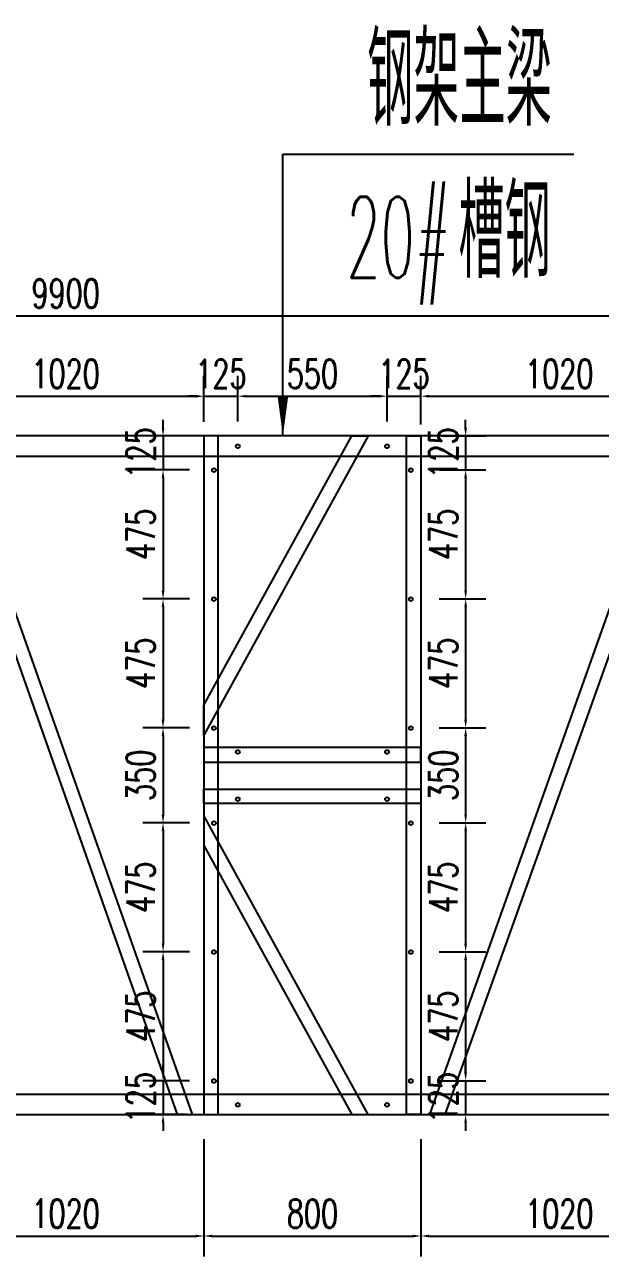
# Model space of a CAD drawing. Header units: millimetres. Extents: x -1443632 to -1307761, y 1430256 to 1527696.
# Drawn here: x -1379316 to -1377193, y 1470637 to 1475175 of the extents above; entities that cross this region are included whole.
import ezdxf

# ---------------------------------------------------------------- set-up
doc = ezdxf.new("R2010")
doc.units = ezdxf.units.MM
doc.header["$LTSCALE"] = 10
doc.layers.get('0').update_dxf_attribs({"linetype": 'CONTINUOUS'})
doc.layers.get('DEFPOINTS').update_dxf_attribs({"linetype": 'CONTINUOUS'})
for name, color, linetype in [('PUB_TEXT', 7, 'CONTINUOUS'), ('W-PLASTIC_RAILINGS塑木栏杆', 6, 'CONTINUOUS'), ('W-STEEL_FRAME钢架', 3, 'CONTINUOUS')]:
    doc.layers.add(name, color=color, linetype=linetype)
doc.styles.add('_TCH_DIM', font='SIMPLEX.shx', dxfattribs={"width": 0.7, "bigfont": 'GBCBIG.shx'})
doc.styles.add('STANDARD_T3', font='simplex.shx', dxfattribs={"width": 0.7, "bigfont": 'gbcbig.shx'})
doc.dimstyles.new('W&&30', dxfattribs={"dimtxt": 105, "dimasz": 30, "dimexe": 75, "dimexo": 90, "dimgap": 30, "dimtad": 1, "dimdec": 0, "dimzin": 0, "dimdsep": 46, "dimtxsty": 'STANDARD_T3', "dimcen": 0.09, "dimclrd": 1, "dimclre": 1, "dimclrt": 7, "dimazin": 2, "dimtfac": 1, "dimtdec": 0, "dimtix": 1, "dimtmove": 2, "dimatfit": 3, "dimfxl": 0, "dimtolj": 1, "dimtzin": 0, "dimarcsym": 0})

# ---------------------------------------------------------------- blocks, each defined once
blk = doc.blocks.new('*D108')
at = {"layer": 'DEFPOINTS', "color": 0, "transparency": 16777216}
for p in [(-1378628.3, 1473659.4), (-1378805.6, 1473534.4), (-1378617.8, 1473534.4)]:
    blk.add_point(p, dxfattribs=at)
at = {"layer": 'W-PLASTIC_RAILINGS塑木栏杆', "color": 1, "lineweight": -2, "transparency": 16777216}
for p, q in [((-1378805.6, 1473689.4), (-1378805.6, 1473719.4)), ((-1378718.3, 1473659.4), (-1378880.6, 1473659.4)), ((-1378805.6, 1473659.4), (-1378805.6, 1473534.4)), ((-1378707.8, 1473534.4), (-1378880.6, 1473534.4)), ((-1378805.6, 1473504.4), (-1378805.6, 1473474.4))]:
    blk.add_line(p, q, dxfattribs=at)
at = {"layer": 'W-PLASTIC_RAILINGS塑木栏杆', "color": 1, "transparency": 16777216}
for points in [[(-1378810.6, 1473689.4), (-1378800.6, 1473689.4), (-1378805.6, 1473659.4)], [(-1378810.6, 1473504.4), (-1378800.6, 1473504.4), (-1378805.6, 1473534.4)]]:
    blk.add_solid(points, dxfattribs=at)
at = {"layer": 'W-PLASTIC_RAILINGS塑木栏杆', "color": 7, "transparency": 16777216, "insert": (-1378888.1, 1473596.9), "char_height": 105, "attachment_point": 5, "rotation": 90, "style": 'STANDARD_T3'}
blk.add_mtext('\\A1;125', dxfattribs=at)
blk = doc.blocks.new('*D109')
at = {"layer": 'DEFPOINTS', "color": 0, "transparency": 16777216}
for p in [(-1378617.8, 1473534.4), (-1378805.6, 1473059.4), (-1378617.8, 1473059.4)]:
    blk.add_point(p, dxfattribs=at)
at = {"layer": 'W-PLASTIC_RAILINGS塑木栏杆', "color": 1, "lineweight": -2, "transparency": 16777216}
for p, q in [((-1378707.8, 1473534.4), (-1378880.6, 1473534.4)), ((-1378805.6, 1473504.4), (-1378805.6, 1473089.4)), ((-1378707.8, 1473059.4), (-1378880.6, 1473059.4))]:
    blk.add_line(p, q, dxfattribs=at)
at = {"layer": 'W-PLASTIC_RAILINGS塑木栏杆', "color": 1, "transparency": 16777216}
for points in [[(-1378810.6, 1473504.4), (-1378800.6, 1473504.4), (-1378805.6, 1473534.4)], [(-1378810.6, 1473089.4), (-1378800.6, 1473089.4), (-1378805.6, 1473059.4)]]:
    blk.add_solid(points, dxfattribs=at)
at = {"layer": 'W-PLASTIC_RAILINGS塑木栏杆', "color": 7, "transparency": 16777216, "insert": (-1378888.1, 1473296.9), "char_height": 105, "attachment_point": 5, "rotation": 90, "style": 'STANDARD_T3'}
blk.add_mtext('\\A1;475', dxfattribs=at)
blk = doc.blocks.new('*D110')
at = {"layer": 'DEFPOINTS', "color": 0, "transparency": 16777216}
for p in [(-1378617.8, 1473059.4), (-1378805.6, 1472584.4), (-1378617.8, 1472584.4)]:
    blk.add_point(p, dxfattribs=at)
at = {"layer": 'W-PLASTIC_RAILINGS塑木栏杆', "color": 1, "lineweight": -2, "transparency": 16777216}
for p, q in [((-1378707.8, 1473059.4), (-1378880.6, 1473059.4)), ((-1378805.6, 1473029.4), (-1378805.6, 1472614.4)), ((-1378707.8, 1472584.4), (-1378880.6, 1472584.4))]:
    blk.add_line(p, q, dxfattribs=at)
at = {"layer": 'W-PLASTIC_RAILINGS塑木栏杆', "color": 1, "transparency": 16777216}
for points in [[(-1378810.6, 1473029.4), (-1378800.6, 1473029.4), (-1378805.6, 1473059.4)], [(-1378810.6, 1472614.4), (-1378800.6, 1472614.4), (-1378805.6, 1472584.4)]]:
    blk.add_solid(points, dxfattribs=at)
at = {"layer": 'W-PLASTIC_RAILINGS塑木栏杆', "color": 7, "transparency": 16777216, "insert": (-1378888.1, 1472821.9), "char_height": 105, "attachment_point": 5, "rotation": 90, "style": 'STANDARD_T3'}
blk.add_mtext('\\A1;475', dxfattribs=at)
blk = doc.blocks.new('*D111')
at = {"layer": 'DEFPOINTS', "color": 0, "transparency": 16777216}
for p in [(-1378617.8, 1472584.4), (-1378805.6, 1472234.4), (-1378617.8, 1472234.4)]:
    blk.add_point(p, dxfattribs=at)
at = {"layer": 'W-PLASTIC_RAILINGS塑木栏杆', "color": 1, "lineweight": -2, "transparency": 16777216}
for p, q in [((-1378707.8, 1472584.4), (-1378880.6, 1472584.4)), ((-1378805.6, 1472554.4), (-1378805.6, 1472264.4)), ((-1378707.8, 1472234.4), (-1378880.6, 1472234.4))]:
    blk.add_line(p, q, dxfattribs=at)
at = {"layer": 'W-PLASTIC_RAILINGS塑木栏杆', "color": 1, "transparency": 16777216}
for points in [[(-1378810.6, 1472554.4), (-1378800.6, 1472554.4), (-1378805.6, 1472584.4)], [(-1378810.6, 1472264.4), (-1378800.6, 1472264.4), (-1378805.6, 1472234.4)]]:
    blk.add_solid(points, dxfattribs=at)
at = {"layer": 'W-PLASTIC_RAILINGS塑木栏杆', "color": 7, "transparency": 16777216, "insert": (-1378888.1, 1472409.4), "char_height": 105, "attachment_point": 5, "rotation": 90, "style": 'STANDARD_T3'}
blk.add_mtext('\\A1;350', dxfattribs=at)
blk = doc.blocks.new('*D112')
at = {"layer": 'DEFPOINTS', "color": 0, "transparency": 16777216}
for p in [(-1378617.8, 1472234.4), (-1378805.6, 1471759.4), (-1378617.8, 1471759.4)]:
    blk.add_point(p, dxfattribs=at)
at = {"layer": 'W-PLASTIC_RAILINGS塑木栏杆', "color": 1, "lineweight": -2, "transparency": 16777216}
for p, q in [((-1378707.8, 1472234.4), (-1378880.6, 1472234.4)), ((-1378805.6, 1472204.4), (-1378805.6, 1471789.4)), ((-1378707.8, 1471759.4), (-1378880.6, 1471759.4))]:
    blk.add_line(p, q, dxfattribs=at)
at = {"layer": 'W-PLASTIC_RAILINGS塑木栏杆', "color": 1, "transparency": 16777216}
for points in [[(-1378810.6, 1472204.4), (-1378800.6, 1472204.4), (-1378805.6, 1472234.4)], [(-1378810.6, 1471789.4), (-1378800.6, 1471789.4), (-1378805.6, 1471759.4)]]:
    blk.add_solid(points, dxfattribs=at)
at = {"layer": 'W-PLASTIC_RAILINGS塑木栏杆', "color": 7, "transparency": 16777216, "insert": (-1378888.1, 1471996.9), "char_height": 105, "attachment_point": 5, "rotation": 90, "style": 'STANDARD_T3'}
blk.add_mtext('\\A1;475', dxfattribs=at)
blk = doc.blocks.new('*D113')
at = {"layer": 'DEFPOINTS', "color": 0, "transparency": 16777216}
for p in [(-1378617.8, 1471759.4), (-1378805.6, 1471284.4), (-1378617.8, 1471284.4)]:
    blk.add_point(p, dxfattribs=at)
at = {"layer": 'W-PLASTIC_RAILINGS塑木栏杆', "color": 1, "lineweight": -2, "transparency": 16777216}
for p, q in [((-1378707.8, 1471759.4), (-1378880.6, 1471759.4)), ((-1378805.6, 1471729.4), (-1378805.6, 1471314.4)), ((-1378707.8, 1471284.4), (-1378880.6, 1471284.4))]:
    blk.add_line(p, q, dxfattribs=at)
at = {"layer": 'W-PLASTIC_RAILINGS塑木栏杆', "color": 1, "transparency": 16777216}
for points in [[(-1378810.6, 1471729.4), (-1378800.6, 1471729.4), (-1378805.6, 1471759.4)], [(-1378810.6, 1471314.4), (-1378800.6, 1471314.4), (-1378805.6, 1471284.4)]]:
    blk.add_solid(points, dxfattribs=at)
at = {"layer": 'W-PLASTIC_RAILINGS塑木栏杆', "color": 7, "transparency": 16777216, "insert": (-1378888.1, 1471521.9), "char_height": 105, "attachment_point": 5, "rotation": 90, "style": 'STANDARD_T3'}
blk.add_mtext('\\A1;475', dxfattribs=at)
blk = doc.blocks.new('*D114')
at = {"layer": 'DEFPOINTS', "color": 0, "transparency": 16777216}
for p in [(-1378617.8, 1471284.4), (-1378805.6, 1471159.4), (-1378628.3, 1471159.4)]:
    blk.add_point(p, dxfattribs=at)
at = {"layer": 'W-PLASTIC_RAILINGS塑木栏杆', "color": 1, "lineweight": -2, "transparency": 16777216}
for p, q in [((-1378805.6, 1471314.4), (-1378805.6, 1471344.4)), ((-1378707.8, 1471284.4), (-1378880.6, 1471284.4)), ((-1378805.6, 1471284.4), (-1378805.6, 1471159.4)), ((-1378718.3, 1471159.4), (-1378880.6, 1471159.4)), ((-1378805.6, 1471129.4), (-1378805.6, 1471099.4))]:
    blk.add_line(p, q, dxfattribs=at)
at = {"layer": 'W-PLASTIC_RAILINGS塑木栏杆', "color": 1, "transparency": 16777216}
for points in [[(-1378810.6, 1471314.4), (-1378800.6, 1471314.4), (-1378805.6, 1471284.4)], [(-1378810.6, 1471129.4), (-1378800.6, 1471129.4), (-1378805.6, 1471159.4)]]:
    blk.add_solid(points, dxfattribs=at)
at = {"layer": 'W-PLASTIC_RAILINGS塑木栏杆', "color": 7, "transparency": 16777216, "insert": (-1378888.1, 1471221.9), "char_height": 105, "attachment_point": 5, "rotation": 90, "style": 'STANDARD_T3'}
blk.add_mtext('\\A1;125', dxfattribs=at)
blk = doc.blocks.new('*D129')
at = {"layer": 'DEFPOINTS', "color": 0, "transparency": 16777216}
for p in [(-1377867.3, 1473659.4), (-1377877.8, 1473534.4), (-1377690.1, 1473534.4)]:
    blk.add_point(p, dxfattribs=at)
at = {"layer": 'W-PLASTIC_RAILINGS塑木栏杆', "color": 1, "lineweight": -2, "transparency": 16777216}
for p, q in [((-1377690.1, 1473689.4), (-1377690.1, 1473719.4)), ((-1377777.3, 1473659.4), (-1377615.1, 1473659.4)), ((-1377690.1, 1473659.4), (-1377690.1, 1473534.4)), ((-1377787.8, 1473534.4), (-1377615.1, 1473534.4)), ((-1377690.1, 1473504.4), (-1377690.1, 1473474.4))]:
    blk.add_line(p, q, dxfattribs=at)
at = {"layer": 'W-PLASTIC_RAILINGS塑木栏杆', "color": 1, "transparency": 16777216}
for points in [[(-1377695.1, 1473689.4), (-1377685.1, 1473689.4), (-1377690.1, 1473659.4)], [(-1377695.1, 1473504.4), (-1377685.1, 1473504.4), (-1377690.1, 1473534.4)]]:
    blk.add_solid(points, dxfattribs=at)
at = {"layer": 'W-PLASTIC_RAILINGS塑木栏杆', "color": 7, "transparency": 16777216, "insert": (-1377772.6, 1473596.9), "char_height": 105, "attachment_point": 5, "rotation": 90, "style": 'STANDARD_T3'}
blk.add_mtext('\\A1;125', dxfattribs=at)
blk = doc.blocks.new('*D130')
at = {"layer": 'DEFPOINTS', "color": 0, "transparency": 16777216}
for p in [(-1377877.8, 1473534.4), (-1377877.8, 1473059.4), (-1377690.1, 1473059.4)]:
    blk.add_point(p, dxfattribs=at)
at = {"layer": 'W-PLASTIC_RAILINGS塑木栏杆', "color": 1, "lineweight": -2, "transparency": 16777216}
for p, q in [((-1377787.8, 1473534.4), (-1377615.1, 1473534.4)), ((-1377690.1, 1473504.4), (-1377690.1, 1473089.4)), ((-1377787.8, 1473059.4), (-1377615.1, 1473059.4))]:
    blk.add_line(p, q, dxfattribs=at)
at = {"layer": 'W-PLASTIC_RAILINGS塑木栏杆', "color": 1, "transparency": 16777216}
for points in [[(-1377695.1, 1473504.4), (-1377685.1, 1473504.4), (-1377690.1, 1473534.4)], [(-1377695.1, 1473089.4), (-1377685.1, 1473089.4), (-1377690.1, 1473059.4)]]:
    blk.add_solid(points, dxfattribs=at)
at = {"layer": 'W-PLASTIC_RAILINGS塑木栏杆', "color": 7, "transparency": 16777216, "insert": (-1377772.6, 1473296.9), "char_height": 105, "attachment_point": 5, "rotation": 90, "style": 'STANDARD_T3'}
blk.add_mtext('\\A1;475', dxfattribs=at)
blk = doc.blocks.new('*D131')
at = {"layer": 'DEFPOINTS', "color": 0, "transparency": 16777216}
for p in [(-1377877.8, 1473059.4), (-1377877.8, 1472584.4), (-1377690.1, 1472584.4)]:
    blk.add_point(p, dxfattribs=at)
at = {"layer": 'W-PLASTIC_RAILINGS塑木栏杆', "color": 1, "lineweight": -2, "transparency": 16777216}
for p, q in [((-1377787.8, 1473059.4), (-1377615.1, 1473059.4)), ((-1377690.1, 1473029.4), (-1377690.1, 1472614.4)), ((-1377787.8, 1472584.4), (-1377615.1, 1472584.4))]:
    blk.add_line(p, q, dxfattribs=at)
at = {"layer": 'W-PLASTIC_RAILINGS塑木栏杆', "color": 1, "transparency": 16777216}
for points in [[(-1377695.1, 1473029.4), (-1377685.1, 1473029.4), (-1377690.1, 1473059.4)], [(-1377695.1, 1472614.4), (-1377685.1, 1472614.4), (-1377690.1, 1472584.4)]]:
    blk.add_solid(points, dxfattribs=at)
at = {"layer": 'W-PLASTIC_RAILINGS塑木栏杆', "color": 7, "transparency": 16777216, "insert": (-1377772.6, 1472821.9), "char_height": 105, "attachment_point": 5, "rotation": 90, "style": 'STANDARD_T3'}
blk.add_mtext('\\A1;475', dxfattribs=at)
blk = doc.blocks.new('*D132')
at = {"layer": 'DEFPOINTS', "color": 0, "transparency": 16777216}
for p in [(-1377877.8, 1472584.4), (-1377877.8, 1472234.4), (-1377690.1, 1472234.4)]:
    blk.add_point(p, dxfattribs=at)
at = {"layer": 'W-PLASTIC_RAILINGS塑木栏杆', "color": 1, "lineweight": -2, "transparency": 16777216}
for p, q in [((-1377787.8, 1472584.4), (-1377615.1, 1472584.4)), ((-1377690.1, 1472554.4), (-1377690.1, 1472264.4)), ((-1377787.8, 1472234.4), (-1377615.1, 1472234.4))]:
    blk.add_line(p, q, dxfattribs=at)
at = {"layer": 'W-PLASTIC_RAILINGS塑木栏杆', "color": 1, "transparency": 16777216}
for points in [[(-1377695.1, 1472554.4), (-1377685.1, 1472554.4), (-1377690.1, 1472584.4)], [(-1377695.1, 1472264.4), (-1377685.1, 1472264.4), (-1377690.1, 1472234.4)]]:
    blk.add_solid(points, dxfattribs=at)
at = {"layer": 'W-PLASTIC_RAILINGS塑木栏杆', "color": 7, "transparency": 16777216, "insert": (-1377772.6, 1472409.4), "char_height": 105, "attachment_point": 5, "rotation": 90, "style": 'STANDARD_T3'}
blk.add_mtext('\\A1;350', dxfattribs=at)
blk = doc.blocks.new('*D133')
at = {"layer": 'DEFPOINTS', "color": 0, "transparency": 16777216}
for p in [(-1377877.8, 1472234.4), (-1377877.8, 1471759.4), (-1377690.1, 1471759.4)]:
    blk.add_point(p, dxfattribs=at)
at = {"layer": 'W-PLASTIC_RAILINGS塑木栏杆', "color": 1, "lineweight": -2, "transparency": 16777216}
for p, q in [((-1377787.8, 1472234.4), (-1377615.1, 1472234.4)), ((-1377690.1, 1472204.4), (-1377690.1, 1471789.4)), ((-1377787.8, 1471759.4), (-1377615.1, 1471759.4))]:
    blk.add_line(p, q, dxfattribs=at)
at = {"layer": 'W-PLASTIC_RAILINGS塑木栏杆', "color": 1, "transparency": 16777216}
for points in [[(-1377695.1, 1472204.4), (-1377685.1, 1472204.4), (-1377690.1, 1472234.4)], [(-1377695.1, 1471789.4), (-1377685.1, 1471789.4), (-1377690.1, 1471759.4)]]:
    blk.add_solid(points, dxfattribs=at)
at = {"layer": 'W-PLASTIC_RAILINGS塑木栏杆', "color": 7, "transparency": 16777216, "insert": (-1377772.6, 1471996.9), "char_height": 105, "attachment_point": 5, "rotation": 90, "style": 'STANDARD_T3'}
blk.add_mtext('\\A1;475', dxfattribs=at)
blk = doc.blocks.new('*D134')
at = {"layer": 'DEFPOINTS', "color": 0, "transparency": 16777216}
for p in [(-1377877.8, 1471759.4), (-1377877.8, 1471284.4), (-1377690.1, 1471284.4)]:
    blk.add_point(p, dxfattribs=at)
at = {"layer": 'W-PLASTIC_RAILINGS塑木栏杆', "color": 1, "lineweight": -2, "transparency": 16777216}
for p, q in [((-1377787.8, 1471759.4), (-1377615.1, 1471759.4)), ((-1377690.1, 1471729.4), (-1377690.1, 1471314.4)), ((-1377787.8, 1471284.4), (-1377615.1, 1471284.4))]:
    blk.add_line(p, q, dxfattribs=at)
at = {"layer": 'W-PLASTIC_RAILINGS塑木栏杆', "color": 1, "transparency": 16777216}
for points in [[(-1377695.1, 1471729.4), (-1377685.1, 1471729.4), (-1377690.1, 1471759.4)], [(-1377695.1, 1471314.4), (-1377685.1, 1471314.4), (-1377690.1, 1471284.4)]]:
    blk.add_solid(points, dxfattribs=at)
at = {"layer": 'W-PLASTIC_RAILINGS塑木栏杆', "color": 7, "transparency": 16777216, "insert": (-1377772.6, 1471521.9), "char_height": 105, "attachment_point": 5, "rotation": 90, "style": 'STANDARD_T3'}
blk.add_mtext('\\A1;475', dxfattribs=at)
blk = doc.blocks.new('*D135')
at = {"layer": 'DEFPOINTS', "color": 0, "transparency": 16777216}
for p in [(-1377877.8, 1471284.4), (-1377867.3, 1471159.4), (-1377690.1, 1471159.4)]:
    blk.add_point(p, dxfattribs=at)
at = {"layer": 'W-PLASTIC_RAILINGS塑木栏杆', "color": 1, "lineweight": -2, "transparency": 16777216}
for p, q in [((-1377690.1, 1471314.4), (-1377690.1, 1471344.4)), ((-1377787.8, 1471284.4), (-1377615.1, 1471284.4)), ((-1377690.1, 1471284.4), (-1377690.1, 1471159.4)), ((-1377777.3, 1471159.4), (-1377615.1, 1471159.4)), ((-1377690.1, 1471129.4), (-1377690.1, 1471099.4))]:
    blk.add_line(p, q, dxfattribs=at)
at = {"layer": 'W-PLASTIC_RAILINGS塑木栏杆', "color": 1, "transparency": 16777216}
for points in [[(-1377695.1, 1471314.4), (-1377685.1, 1471314.4), (-1377690.1, 1471284.4)], [(-1377695.1, 1471129.4), (-1377685.1, 1471129.4), (-1377690.1, 1471159.4)]]:
    blk.add_solid(points, dxfattribs=at)
at = {"layer": 'W-PLASTIC_RAILINGS塑木栏杆', "color": 7, "transparency": 16777216, "insert": (-1377772.6, 1471221.9), "char_height": 105, "attachment_point": 5, "rotation": 90, "style": 'STANDARD_T3'}
blk.add_mtext('\\A1;125', dxfattribs=at)
blk = doc.blocks.new('*D230')
at = {"layer": 'DEFPOINTS', "color": 0, "transparency": 16777216}
for p in [(-1378654.8, 1473805.9), (-1379674.8, 1473609.9), (-1378654.8, 1473621.6)]:
    blk.add_point(p, dxfattribs=at)
at = {"layer": 'W-STEEL_FRAME钢架', "color": 1, "lineweight": -2, "transparency": 16777216}
for p, q in [((-1379674.8, 1473699.9), (-1379674.8, 1473880.9)), ((-1378654.8, 1473711.6), (-1378654.8, 1473880.9)), ((-1379644.8, 1473805.9), (-1378684.8, 1473805.9))]:
    blk.add_line(p, q, dxfattribs=at)
at = {"layer": 'W-STEEL_FRAME钢架', "color": 1, "transparency": 16777216}
for points in [[(-1379644.8, 1473810.9), (-1379644.8, 1473800.9), (-1379674.8, 1473805.9)], [(-1378684.8, 1473810.9), (-1378684.8, 1473800.9), (-1378654.8, 1473805.9)]]:
    blk.add_solid(points, dxfattribs=at)
at = {"layer": 'W-STEEL_FRAME钢架', "color": 7, "transparency": 16777216, "insert": (-1379164.8, 1473888.4), "char_height": 105, "attachment_point": 5, "style": 'STANDARD_T3'}
blk.add_mtext('\\A1;1020', dxfattribs=at)
blk = doc.blocks.new('*D231')
at = {"layer": 'DEFPOINTS', "color": 0, "transparency": 16777216}
for p in [(-1378529.8, 1473805.9), (-1378654.8, 1473621.6), (-1378529.8, 1473622.4)]:
    blk.add_point(p, dxfattribs=at)
at = {"layer": 'W-STEEL_FRAME钢架', "color": 1, "lineweight": -2, "transparency": 16777216}
for p, q in [((-1378654.8, 1473711.6), (-1378654.8, 1473880.9)), ((-1378529.8, 1473712.4), (-1378529.8, 1473880.9)), ((-1378684.8, 1473805.9), (-1378714.8, 1473805.9)), ((-1378654.8, 1473805.9), (-1378529.8, 1473805.9)), ((-1378499.8, 1473805.9), (-1378469.8, 1473805.9))]:
    blk.add_line(p, q, dxfattribs=at)
at = {"layer": 'W-STEEL_FRAME钢架', "color": 1, "transparency": 16777216}
for points in [[(-1378684.8, 1473810.9), (-1378684.8, 1473800.9), (-1378654.8, 1473805.9)], [(-1378499.8, 1473810.9), (-1378499.8, 1473800.9), (-1378529.8, 1473805.9)]]:
    blk.add_solid(points, dxfattribs=at)
at = {"layer": 'W-STEEL_FRAME钢架', "color": 7, "transparency": 16777216, "insert": (-1378592.3, 1473888.4), "char_height": 105, "attachment_point": 5, "style": 'STANDARD_T3'}
blk.add_mtext('\\A1;125', dxfattribs=at)
blk = doc.blocks.new('*D137')
at = {"layer": 'DEFPOINTS', "color": 0, "transparency": 16777216}
for p in [(-1377979.8, 1473805.9), (-1378529.8, 1473622.4), (-1377979.8, 1473622.4)]:
    blk.add_point(p, dxfattribs=at)
at = {"layer": 'W-STEEL_FRAME钢架', "color": 1, "lineweight": -2, "transparency": 16777216}
for p, q in [((-1378529.8, 1473712.4), (-1378529.8, 1473880.9)), ((-1377979.8, 1473712.4), (-1377979.8, 1473880.9)), ((-1378499.8, 1473805.9), (-1378009.8, 1473805.9))]:
    blk.add_line(p, q, dxfattribs=at)
at = {"layer": 'W-STEEL_FRAME钢架', "color": 1, "transparency": 16777216}
for points in [[(-1378499.8, 1473810.9), (-1378499.8, 1473800.9), (-1378529.8, 1473805.9)], [(-1378009.8, 1473810.9), (-1378009.8, 1473800.9), (-1377979.8, 1473805.9)]]:
    blk.add_solid(points, dxfattribs=at)
at = {"layer": 'W-STEEL_FRAME钢架', "color": 7, "transparency": 16777216, "insert": (-1378254.8, 1473888.4), "char_height": 105, "attachment_point": 5, "style": 'STANDARD_T3'}
blk.add_mtext('\\A1;550', dxfattribs=at)
blk = doc.blocks.new('*D232')
at = {"layer": 'DEFPOINTS', "color": 0, "transparency": 16777216}
for p in [(-1377854.8, 1473805.9), (-1377979.8, 1473622.4), (-1377854.8, 1473612.1)]:
    blk.add_point(p, dxfattribs=at)
at = {"layer": 'W-STEEL_FRAME钢架', "color": 1, "lineweight": -2, "transparency": 16777216}
for p, q in [((-1377979.8, 1473712.4), (-1377979.8, 1473880.9)), ((-1377854.8, 1473702.1), (-1377854.8, 1473880.9)), ((-1378009.8, 1473805.9), (-1378039.8, 1473805.9)), ((-1377979.8, 1473805.9), (-1377854.8, 1473805.9)), ((-1377824.8, 1473805.9), (-1377794.8, 1473805.9))]:
    blk.add_line(p, q, dxfattribs=at)
at = {"layer": 'W-STEEL_FRAME钢架', "color": 1, "transparency": 16777216}
for points in [[(-1378009.8, 1473810.9), (-1378009.8, 1473800.9), (-1377979.8, 1473805.9)], [(-1377824.8, 1473810.9), (-1377824.8, 1473800.9), (-1377854.8, 1473805.9)]]:
    blk.add_solid(points, dxfattribs=at)
at = {"layer": 'W-STEEL_FRAME钢架', "color": 7, "transparency": 16777216, "insert": (-1377917.3, 1473888.4), "char_height": 105, "attachment_point": 5, "style": 'STANDARD_T3'}
blk.add_mtext('\\A1;125', dxfattribs=at)
blk = doc.blocks.new('*D233')
at = {"layer": 'DEFPOINTS', "color": 0, "transparency": 16777216}
for p in [(-1376834.8, 1473805.9), (-1377854.8, 1473612.1), (-1376834.8, 1473615.7)]:
    blk.add_point(p, dxfattribs=at)
at = {"layer": 'W-STEEL_FRAME钢架', "color": 1, "lineweight": -2, "transparency": 16777216}
for p, q in [((-1377854.8, 1473702.1), (-1377854.8, 1473880.9)), ((-1376834.8, 1473705.7), (-1376834.8, 1473880.9)), ((-1377824.8, 1473805.9), (-1376864.8, 1473805.9))]:
    blk.add_line(p, q, dxfattribs=at)
at = {"layer": 'W-STEEL_FRAME钢架', "color": 1, "transparency": 16777216}
for points in [[(-1377824.8, 1473810.9), (-1377824.8, 1473800.9), (-1377854.8, 1473805.9)], [(-1376864.8, 1473810.9), (-1376864.8, 1473800.9), (-1376834.8, 1473805.9)]]:
    blk.add_solid(points, dxfattribs=at)
at = {"layer": 'W-STEEL_FRAME钢架', "color": 7, "transparency": 16777216, "insert": (-1377344.8, 1473888.4), "char_height": 105, "attachment_point": 5, "style": 'STANDARD_T3'}
blk.add_mtext('\\A1;1020', dxfattribs=at)
blk = doc.blocks.new('*D146')
at = {"layer": 'DEFPOINTS', "color": 0, "transparency": 16777216}
for p in [(-1374214.8, 1474101.9), (-1384114.8, 1473659.4), (-1374214.8, 1473659.4)]:
    blk.add_point(p, dxfattribs=at)
at = {"layer": 'W-STEEL_FRAME钢架', "color": 1, "lineweight": -2, "transparency": 16777216}
for p, q in [((-1384114.8, 1473749.4), (-1384114.8, 1474176.9)), ((-1374214.8, 1473749.4), (-1374214.8, 1474176.9)), ((-1384084.8, 1474101.9), (-1374244.8, 1474101.9))]:
    blk.add_line(p, q, dxfattribs=at)
at = {"layer": 'W-STEEL_FRAME钢架', "color": 1, "transparency": 16777216}
for points in [[(-1384084.8, 1474106.9), (-1384084.8, 1474096.9), (-1384114.8, 1474101.9)], [(-1374244.8, 1474106.9), (-1374244.8, 1474096.9), (-1374214.8, 1474101.9)]]:
    blk.add_solid(points, dxfattribs=at)
at = {"layer": 'W-STEEL_FRAME钢架', "color": 7, "transparency": 16777216, "insert": (-1379164.8, 1474184.4), "char_height": 105, "attachment_point": 5, "style": 'STANDARD_T3'}
blk.add_mtext('\\A1;9900', dxfattribs=at)
blk = doc.blocks.new('*D414')
at = {"color": 1, "lineweight": -2, "transparency": 16777216}
for p, q in [((-1379674.8, 1471069.4), (-1379674.8, 1470637.4)), ((-1378654.8, 1471069.4), (-1378654.8, 1470637.4)), ((-1379644.8, 1470712.4), (-1378684.8, 1470712.4))]:
    blk.add_line(p, q, dxfattribs=at)
at = {"color": 1, "transparency": 16777216}
for points in [[(-1379644.8, 1470717.4), (-1379644.8, 1470707.4), (-1379674.8, 1470712.4)], [(-1378684.8, 1470717.4), (-1378684.8, 1470707.4), (-1378654.8, 1470712.4)]]:
    blk.add_solid(points, dxfattribs=at)
at = {"layer": 'DEFPOINTS', "color": 0, "transparency": 16777216}
for p in [(-1379674.8, 1471159.4), (-1378654.8, 1471159.4), (-1378654.8, 1470712.4)]:
    blk.add_point(p, dxfattribs=at)
at = {"color": 7, "transparency": 16777216, "insert": (-1379164.8, 1470794.9), "char_height": 105, "attachment_point": 5, "style": 'STANDARD_T3'}
blk.add_mtext('\\A1;1020', dxfattribs=at)
blk = doc.blocks.new('*D415')
at = {"color": 1, "lineweight": -2, "transparency": 16777216}
for p, q in [((-1378654.8, 1471069.4), (-1378654.8, 1470637.4)), ((-1377854.8, 1471069.4), (-1377854.8, 1470637.4)), ((-1378624.8, 1470712.4), (-1377884.8, 1470712.4))]:
    blk.add_line(p, q, dxfattribs=at)
at = {"color": 1, "transparency": 16777216}
for points in [[(-1378624.8, 1470717.4), (-1378624.8, 1470707.4), (-1378654.8, 1470712.4)], [(-1377884.8, 1470717.4), (-1377884.8, 1470707.4), (-1377854.8, 1470712.4)]]:
    blk.add_solid(points, dxfattribs=at)
at = {"layer": 'DEFPOINTS', "color": 0, "transparency": 16777216}
for p in [(-1378654.8, 1471159.4), (-1377854.8, 1471159.4), (-1377854.8, 1470712.4)]:
    blk.add_point(p, dxfattribs=at)
at = {"color": 7, "transparency": 16777216, "insert": (-1378254.8, 1470794.9), "char_height": 105, "attachment_point": 5, "style": 'STANDARD_T3'}
blk.add_mtext('\\A1;800', dxfattribs=at)
blk = doc.blocks.new('*D416')
at = {"color": 1, "lineweight": -2, "transparency": 16777216}
for p, q in [((-1377854.8, 1471069.4), (-1377854.8, 1470637.4)), ((-1376834.8, 1471069.4), (-1376834.8, 1470637.4)), ((-1377824.8, 1470712.4), (-1376864.8, 1470712.4))]:
    blk.add_line(p, q, dxfattribs=at)
at = {"color": 1, "transparency": 16777216}
for points in [[(-1377824.8, 1470717.4), (-1377824.8, 1470707.4), (-1377854.8, 1470712.4)], [(-1376864.8, 1470717.4), (-1376864.8, 1470707.4), (-1376834.8, 1470712.4)]]:
    blk.add_solid(points, dxfattribs=at)
at = {"layer": 'DEFPOINTS', "color": 0, "transparency": 16777216}
for p in [(-1377854.8, 1471159.4), (-1376834.8, 1471159.4), (-1376834.8, 1470712.4)]:
    blk.add_point(p, dxfattribs=at)
at = {"color": 7, "transparency": 16777216, "insert": (-1377344.8, 1470794.9), "char_height": 105, "attachment_point": 5, "style": 'STANDARD_T3'}
blk.add_mtext('\\A1;1020', dxfattribs=at)

msp = doc.modelspace()

# ---------------------------------------------------------------- linework, layer by layer
at = {"color": 3}
for p, q in [((-1378363.8, 1473659.4), (-1378363.8, 1474697.4)), ((-1378363.8, 1474697.4), (-1377291, 1474697.4))]:
    msp.add_line(p, q, dxfattribs=at)
msp.add_lwpolyline([(-1378363.8, 1473659.4, 0, 40, 0), (-1378363.8, 1473809.4, 0, 0, 0)], format="xyseb", dxfattribs=at)
at = {"layer": 'W-STEEL_FRAME钢架', "color": 4}
for points in [[(-1374214.8, 1473659.4), (-1384114.8, 1473659.4), (-1384114.8, 1471159.4), (-1374214.8, 1471159.4)], [(-1374289.8, 1473584.4), (-1384039.8, 1473584.4), (-1384039.8, 1471234.4), (-1374289.8, 1471234.4)]]:
    msp.add_lwpolyline(points, close=True, dxfattribs=at)
at = {"layer": 'W-STEEL_FRAME钢架'}
for points in [[(-1378753.3, 1471159.4), (-1378697.1, 1471159.4), (-1379580.3, 1473659.4), (-1379636.5, 1473659.4)], [(-1378654.8, 1471159.4), (-1378601.8, 1471159.4), (-1378601.8, 1473659.4), (-1378654.8, 1473659.4)], [(-1377854.8, 1471159.4), (-1377907.8, 1471159.4), (-1377907.8, 1473659.4), (-1377854.8, 1473659.4)], [(-1377766.3, 1471159.4), (-1377822.6, 1471159.4), (-1376931.9, 1473659.4), (-1376871.7, 1473659.4)], [(-1378654.8, 1472458.4), (-1377854.8, 1472458.4), (-1377854.8, 1472511.4), (-1378654.8, 1472511.4)], [(-1378654.8, 1472358.4), (-1377854.8, 1472358.4), (-1377854.8, 1472305.4), (-1378654.8, 1472305.4)]]:
    msp.add_lwpolyline(points, close=True, dxfattribs=at)
at = {"layer": 'W-STEEL_FRAME钢架', "color": 6}
for points in [[(-1378048.9, 1473659.4), (-1378654.8, 1472557.3), (-1378654.8, 1472667.3), (-1378109.4, 1473659.4)], [(-1378048.9, 1471159.4), (-1378654.8, 1472261.5), (-1378654.8, 1472151.5), (-1378109.4, 1471159.4)]]:
    msp.add_lwpolyline(points, close=True, dxfattribs=at)
at = {"layer": 'W-STEEL_FRAME钢架'}
for centre in [(-1378529.8, 1473621.4), (-1377979.8, 1473621.4), (-1378617.8, 1473533.4), (-1377891.8, 1473533.4), (-1378617.8, 1473058.4), (-1377891.8, 1473058.4), (-1378617.8, 1472583.4), (-1377891.8, 1472583.4), (-1378529.8, 1472495.4), (-1377979.8, 1472495.4), (-1378529.8, 1472321.4), (-1377979.8, 1472321.4), (-1378617.8, 1472233.4), (-1377891.8, 1472233.4), (-1378617.8, 1471758.4), (-1377891.8, 1471758.4), (-1378617.8, 1471283.4), (-1377891.8, 1471283.4), (-1378529.8, 1471195.4), (-1377979.8, 1471195.4)]:
    msp.add_circle(centre, 7, dxfattribs=at)

# ---------------------------------------------------------------- texts
at = {"layer": 'PUB_TEXT', "color": 7, "style": '_TCH_DIM'}
for s, height, width, p in [('钢架主梁', 337.59, 0.7, (-1378052.8, 1474802.4)), ('20#', 297.5, 0.494118, (-1378129.6, 1474242.4)), ('槽钢', 337.59, 0.7, (-1377716.6, 1474242.4))]:
    msp.add_text(s, height=height, dxfattribs=dict(at, width=width)).set_placement(p)

# ---------------------------------------------------------------- dimensions: what is measured, and where the dimension line sits
at = {"color": 3}
for base, p1, p2, picture, middle in [((-1378654.8, 1470712.4), (-1379674.8, 1471159.4), (-1378654.8, 1471159.4), '*D414', (-1379164.8, 1470794.9)), ((-1377854.8, 1470712.4), (-1378654.8, 1471159.4), (-1377854.8, 1471159.4), '*D415', (-1378254.8, 1470794.9)), ((-1376834.8, 1470712.4), (-1377854.8, 1471159.4), (-1376834.8, 1471159.4), '*D416', (-1377344.8, 1470794.9))]:
    dim = msp.add_linear_dim(base=base, p1=p1, p2=p2, dimstyle='W&&30', dxfattribs=at)
    dim.commit()
    dim.dimension.update_dxf_attribs({"geometry": picture, "text_midpoint": middle})
at = {"layer": 'W-PLASTIC_RAILINGS塑木栏杆'}
for base, p1, p2, picture, middle in [((-1378805.6, 1473534.4), (-1378628.3, 1473659.4), (-1378617.8, 1473534.4), '*D108', (-1378888.1, 1473596.9)), ((-1377690.1, 1473534.4), (-1377867.3, 1473659.4), (-1377877.8, 1473534.4), '*D129', (-1377772.6, 1473596.9)), ((-1378805.6, 1473059.4), (-1378617.8, 1473534.4), (-1378617.8, 1473059.4), '*D109', (-1378888.1, 1473296.9)), ((-1377690.1, 1473059.4), (-1377877.8, 1473534.4), (-1377877.8, 1473059.4), '*D130', (-1377772.6, 1473296.9)), ((-1378805.6, 1472584.4), (-1378617.8, 1473059.4), (-1378617.8, 1472584.4), '*D110', (-1378888.1, 1472821.9)), ((-1377690.1, 1472584.4), (-1377877.8, 1473059.4), (-1377877.8, 1472584.4), '*D131', (-1377772.6, 1472821.9)), ((-1378805.6, 1472234.4), (-1378617.8, 1472584.4), (-1378617.8, 1472234.4), '*D111', (-1378888.1, 1472409.4)), ((-1377690.1, 1472234.4), (-1377877.8, 1472584.4), (-1377877.8, 1472234.4), '*D132', (-1377772.6, 1472409.4)), ((-1378805.6, 1471759.4), (-1378617.8, 1472234.4), (-1378617.8, 1471759.4), '*D112', (-1378888.1, 1471996.9)), ((-1377690.1, 1471759.4), (-1377877.8, 1472234.4), (-1377877.8, 1471759.4), '*D133', (-1377772.6, 1471996.9)), ((-1378805.6, 1471284.4), (-1378617.8, 1471759.4), (-1378617.8, 1471284.4), '*D113', (-1378888.1, 1471521.9)), ((-1377690.1, 1471284.4), (-1377877.8, 1471759.4), (-1377877.8, 1471284.4), '*D134', (-1377772.6, 1471521.9)), ((-1378805.6, 1471159.4), (-1378617.8, 1471284.4), (-1378628.3, 1471159.4), '*D114', (-1378888.1, 1471221.9)), ((-1377690.1, 1471159.4), (-1377877.8, 1471284.4), (-1377867.3, 1471159.4), '*D135', (-1377772.6, 1471221.9))]:
    dim = msp.add_linear_dim(base=base, p1=p1, p2=p2, angle=90, dimstyle='W&&30', dxfattribs=at)
    dim.commit()
    dim.dimension.update_dxf_attribs({"geometry": picture, "text_midpoint": middle})
at = {"layer": 'W-STEEL_FRAME钢架'}
for base, p1, p2, picture, middle in [((-1374214.8, 1474101.9), (-1384114.8, 1473659.4), (-1374214.8, 1473659.4), '*D146', (-1379164.8, 1474184.4)), ((-1378654.8, 1473805.9), (-1379674.8, 1473609.9), (-1378654.8, 1473621.6), '*D230', (-1379164.8, 1473888.4)), ((-1378529.8, 1473805.9), (-1378654.8, 1473621.6), (-1378529.8, 1473622.4), '*D231', (-1378592.3, 1473888.4)), ((-1377979.8, 1473805.9), (-1378529.8, 1473622.4), (-1377979.8, 1473622.4), '*D137', (-1378254.8, 1473888.4)), ((-1377854.8, 1473805.9), (-1377979.8, 1473622.4), (-1377854.8, 1473612.1), '*D232', (-1377917.3, 1473888.4)), ((-1376834.8, 1473805.9), (-1377854.8, 1473612.1), (-1376834.8, 1473615.7), '*D233', (-1377344.8, 1473888.4))]:
    dim = msp.add_linear_dim(base=base, p1=p1, p2=p2, dimstyle='W&&30', dxfattribs=at)
    dim.commit()
    dim.dimension.update_dxf_attribs({"geometry": picture, "text_midpoint": middle})

doc.saveas('drawing.dxf')
